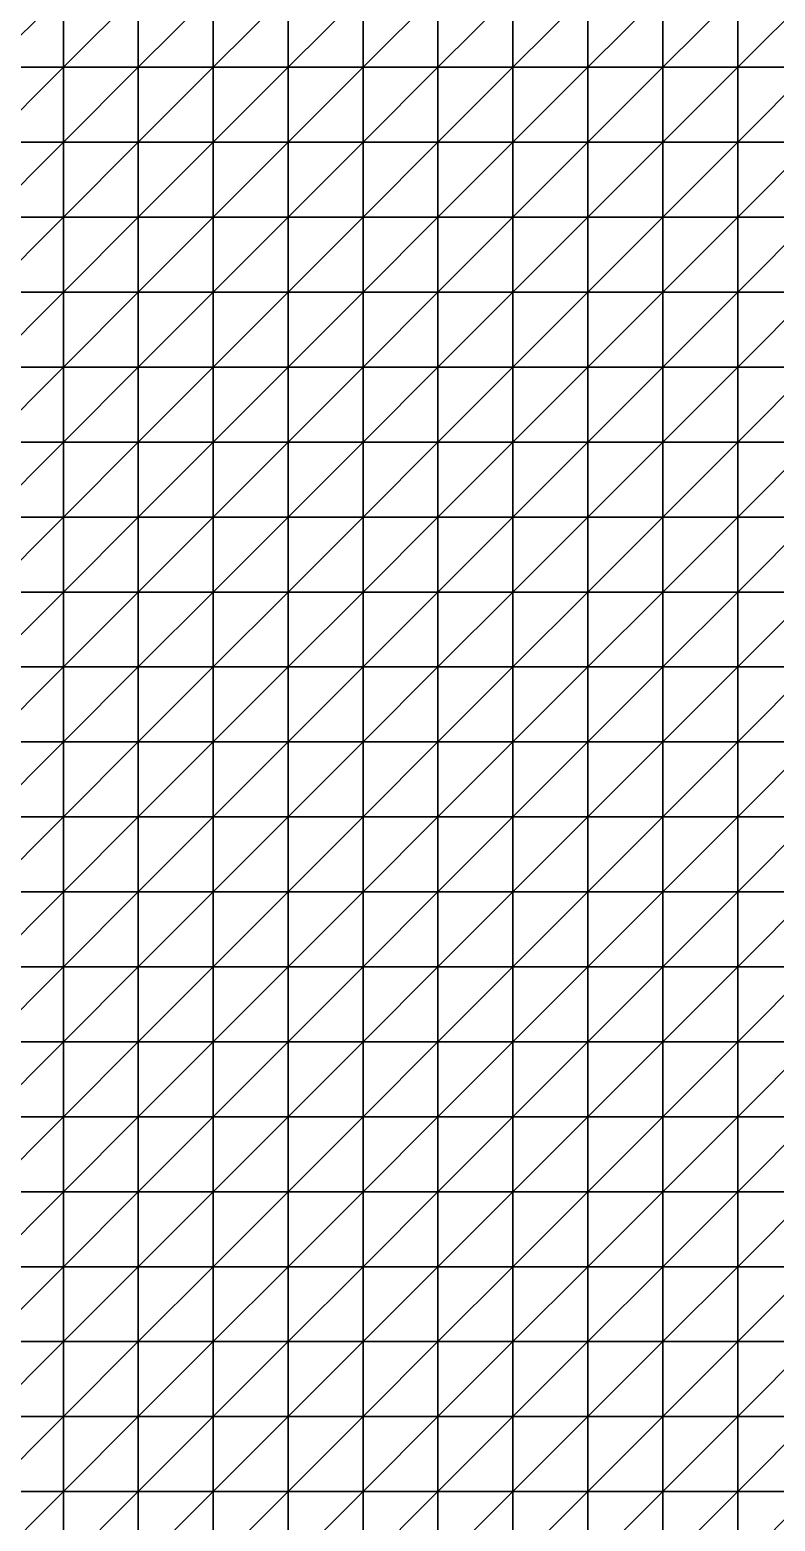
# Model space of a CAD drawing. Header units: metres. Extents: x 351000 to 353000, y 7455000 to 7457000.
# Drawn here: x 351738.8 to 351987.5, y 7455490.1 to 7455987.5 of the extents above; entities that cross this region are included whole.
import ezdxf

# ---------------------------------------------------------------- set-up
doc = ezdxf.new("R2010")
doc.units = ezdxf.units.M

msp = doc.modelspace()

# ---------------------------------------------------------------- linework, layer by layer
at = {"layer": 'TOPOGRAPHY'}
for points in [[(351725, 7455975, 1286.38), (351750, 7455975, 1287.55), (351750, 7456000, 1285.25)], [(351725, 7455975, 1286.38), (351750, 7456000, 1285.25), (351725, 7456000, 1283.4)], [(351750, 7455975, 1287.55), (351775, 7455975, 1288.66), (351775, 7456000, 1287.05)], [(351750, 7455975, 1287.55), (351775, 7456000, 1287.05), (351750, 7456000, 1285.25)], [(351775, 7455975, 1288.66), (351800, 7455975, 1289.74), (351800, 7456000, 1288.78)], [(351775, 7455975, 1288.66), (351800, 7456000, 1288.78), (351775, 7456000, 1287.05)], [(351800, 7455975, 1289.74), (351825, 7455975, 1290.85), (351825, 7456000, 1290.42)], [(351800, 7455975, 1289.74), (351825, 7456000, 1290.42), (351800, 7456000, 1288.78)], [(351825, 7455975, 1290.85), (351850, 7455975, 1291.98), (351850, 7456000, 1291.93)], [(351825, 7455975, 1290.85), (351850, 7456000, 1291.93), (351825, 7456000, 1290.42)], [(351850, 7455975, 1291.98), (351875, 7455975, 1293.12), (351875, 7456000, 1293.25)], [(351850, 7455975, 1291.98), (351875, 7456000, 1293.25), (351850, 7456000, 1291.93)], [(351875, 7455975, 1293.12), (351900, 7455975, 1294.25), (351900, 7456000, 1294.33)], [(351875, 7455975, 1293.12), (351900, 7456000, 1294.33), (351875, 7456000, 1293.25)], [(351900, 7455975, 1294.25), (351925, 7455975, 1295.33), (351925, 7456000, 1295.15)], [(351900, 7455975, 1294.25), (351925, 7456000, 1295.15), (351900, 7456000, 1294.33)], [(351925, 7455975, 1295.33), (351950, 7455975, 1296.33), (351950, 7456000, 1295.68)], [(351925, 7455975, 1295.33), (351950, 7456000, 1295.68), (351925, 7456000, 1295.15)], [(351950, 7455975, 1296.33), (351975, 7455975, 1297.24), (351975, 7456000, 1295.95)], [(351950, 7455975, 1296.33), (351975, 7456000, 1295.95), (351950, 7456000, 1295.68)], [(351975, 7455975, 1297.24), (352000, 7455975, 1298.04), (352000, 7456000, 1296.01)], [(351975, 7455975, 1297.24), (352000, 7456000, 1296.01), (351975, 7456000, 1295.95)], [(351725, 7455950, 1289.16), (351750, 7455950, 1289.57), (351750, 7455975, 1287.55)], [(351725, 7455950, 1289.16), (351750, 7455975, 1287.55), (351725, 7455975, 1286.38)], [(351750, 7455950, 1289.57), (351775, 7455950, 1289.94), (351775, 7455975, 1288.66)], [(351750, 7455950, 1289.57), (351775, 7455975, 1288.66), (351750, 7455975, 1287.55)], [(351775, 7455950, 1289.94), (351800, 7455950, 1290.38), (351800, 7455975, 1289.74)], [(351775, 7455950, 1289.94), (351800, 7455975, 1289.74), (351775, 7455975, 1288.66)], [(351800, 7455950, 1290.38), (351825, 7455950, 1290.99), (351825, 7455975, 1290.85)], [(351800, 7455950, 1290.38), (351825, 7455975, 1290.85), (351800, 7455975, 1289.74)], [(351825, 7455950, 1290.99), (351850, 7455950, 1291.83), (351850, 7455975, 1291.98)], [(351825, 7455950, 1290.99), (351850, 7455975, 1291.98), (351825, 7455975, 1290.85)], [(351850, 7455950, 1291.83), (351875, 7455950, 1292.92), (351875, 7455975, 1293.12)], [(351850, 7455950, 1291.83), (351875, 7455975, 1293.12), (351850, 7455975, 1291.98)], [(351875, 7455950, 1292.92), (351900, 7455950, 1294.26), (351900, 7455975, 1294.25)], [(351875, 7455950, 1292.92), (351900, 7455975, 1294.25), (351875, 7455975, 1293.12)], [(351900, 7455950, 1294.26), (351925, 7455950, 1295.8), (351925, 7455975, 1295.33)], [(351900, 7455950, 1294.26), (351925, 7455975, 1295.33), (351900, 7455975, 1294.25)], [(351925, 7455950, 1295.8), (351950, 7455950, 1297.48), (351950, 7455975, 1296.33)], [(351925, 7455950, 1295.8), (351950, 7455975, 1296.33), (351925, 7455975, 1295.33)], [(351950, 7455950, 1297.48), (351975, 7455950, 1299.24), (351975, 7455975, 1297.24)], [(351950, 7455950, 1297.48), (351975, 7455975, 1297.24), (351950, 7455975, 1296.33)], [(351975, 7455950, 1299.24), (352000, 7455950, 1301), (352000, 7455975, 1298.04)], [(351975, 7455950, 1299.24), (352000, 7455975, 1298.04), (351975, 7455975, 1297.24)], [(351725, 7455925, 1291.58), (351750, 7455925, 1291.31), (351750, 7455950, 1289.57)], [(351725, 7455925, 1291.58), (351750, 7455950, 1289.57), (351725, 7455950, 1289.16)], [(351750, 7455925, 1291.31), (351775, 7455925, 1291.04), (351775, 7455950, 1289.94)], [(351750, 7455925, 1291.31), (351775, 7455950, 1289.94), (351750, 7455950, 1289.57)], [(351775, 7455925, 1291.04), (351800, 7455925, 1290.95), (351800, 7455950, 1290.38)], [(351775, 7455925, 1291.04), (351800, 7455950, 1290.38), (351775, 7455950, 1289.94)], [(351800, 7455925, 1290.95), (351825, 7455925, 1291.2), (351825, 7455950, 1290.99)], [(351800, 7455925, 1290.95), (351825, 7455950, 1290.99), (351800, 7455950, 1290.38)], [(351825, 7455925, 1291.2), (351850, 7455925, 1291.89), (351850, 7455950, 1291.83)], [(351825, 7455925, 1291.2), (351850, 7455950, 1291.83), (351825, 7455950, 1290.99)], [(351850, 7455925, 1291.89), (351875, 7455925, 1293.07), (351875, 7455950, 1292.92)], [(351850, 7455925, 1291.89), (351875, 7455950, 1292.92), (351850, 7455950, 1291.83)], [(351875, 7455925, 1293.07), (351900, 7455925, 1294.75), (351900, 7455950, 1294.26)], [(351875, 7455925, 1293.07), (351900, 7455950, 1294.26), (351875, 7455950, 1292.92)], [(351900, 7455925, 1294.75), (351925, 7455925, 1296.86), (351925, 7455950, 1295.8)], [(351900, 7455925, 1294.75), (351925, 7455950, 1295.8), (351900, 7455950, 1294.26)], [(351925, 7455925, 1296.86), (351950, 7455925, 1299.31), (351950, 7455950, 1297.48)], [(351925, 7455925, 1296.86), (351950, 7455950, 1297.48), (351925, 7455950, 1295.8)], [(351950, 7455925, 1299.31), (351975, 7455925, 1301.97), (351975, 7455950, 1299.24)], [(351950, 7455925, 1299.31), (351975, 7455950, 1299.24), (351950, 7455950, 1297.48)], [(351975, 7455925, 1301.97), (352000, 7455925, 1304.71), (352000, 7455950, 1301)], [(351975, 7455925, 1301.97), (352000, 7455950, 1301), (351975, 7455950, 1299.24)], [(351725, 7455900, 1293.67), (351750, 7455900, 1292.92), (351750, 7455925, 1291.31)], [(351725, 7455900, 1293.67), (351750, 7455925, 1291.31), (351725, 7455925, 1291.58)], [(351750, 7455900, 1292.92), (351775, 7455900, 1292.23), (351775, 7455925, 1291.04)], [(351750, 7455900, 1292.92), (351775, 7455925, 1291.04), (351750, 7455925, 1291.31)], [(351775, 7455900, 1292.23), (351800, 7455900, 1291.83), (351800, 7455925, 1290.95)], [(351775, 7455900, 1292.23), (351800, 7455925, 1290.95), (351775, 7455925, 1291.04)], [(351800, 7455900, 1291.83), (351825, 7455900, 1291.89), (351825, 7455925, 1291.2)], [(351800, 7455900, 1291.83), (351825, 7455925, 1291.2), (351800, 7455925, 1290.95)], [(351825, 7455900, 1291.89), (351850, 7455900, 1292.57), (351850, 7455925, 1291.89)], [(351825, 7455900, 1291.89), (351850, 7455925, 1291.89), (351825, 7455925, 1291.2)], [(351850, 7455900, 1292.57), (351875, 7455900, 1293.93), (351875, 7455925, 1293.07)], [(351850, 7455900, 1292.57), (351875, 7455925, 1293.07), (351850, 7455925, 1291.89)], [(351875, 7455900, 1293.93), (351900, 7455900, 1295.96), (351900, 7455925, 1294.75)], [(351875, 7455900, 1293.93), (351900, 7455925, 1294.75), (351875, 7455925, 1293.07)], [(351900, 7455900, 1295.96), (351925, 7455900, 1298.62), (351925, 7455925, 1296.86)], [(351900, 7455900, 1295.96), (351925, 7455925, 1296.86), (351900, 7455925, 1294.75)], [(351925, 7455900, 1298.62), (351950, 7455900, 1301.75), (351950, 7455925, 1299.31)], [(351925, 7455900, 1298.62), (351950, 7455925, 1299.31), (351925, 7455925, 1296.86)], [(351950, 7455900, 1301.75), (351975, 7455900, 1305.2), (351975, 7455925, 1301.97)], [(351950, 7455900, 1301.75), (351975, 7455925, 1301.97), (351950, 7455925, 1299.31)], [(351975, 7455900, 1305.2), (352000, 7455900, 1308.76), (352000, 7455925, 1304.71)], [(351975, 7455900, 1305.2), (352000, 7455925, 1304.71), (351975, 7455925, 1301.97)], [(351725, 7455875, 1295.58), (351750, 7455875, 1294.65), (351750, 7455900, 1292.92)], [(351725, 7455875, 1295.58), (351750, 7455900, 1292.92), (351725, 7455900, 1293.67)], [(351750, 7455875, 1294.65), (351775, 7455875, 1293.82), (351775, 7455900, 1292.23)], [(351750, 7455875, 1294.65), (351775, 7455900, 1292.23), (351750, 7455900, 1292.92)], [(351775, 7455875, 1293.82), (351800, 7455875, 1293.32), (351800, 7455900, 1291.83)], [(351775, 7455875, 1293.82), (351800, 7455900, 1291.83), (351775, 7455900, 1292.23)], [(351800, 7455875, 1293.32), (351825, 7455875, 1293.37), (351825, 7455900, 1291.89)], [(351800, 7455875, 1293.32), (351825, 7455900, 1291.89), (351800, 7455900, 1291.83)], [(351825, 7455875, 1293.37), (351850, 7455875, 1294.1), (351850, 7455900, 1292.57)], [(351825, 7455875, 1293.37), (351850, 7455900, 1292.57), (351825, 7455900, 1291.89)], [(351850, 7455875, 1294.1), (351875, 7455875, 1295.62), (351875, 7455900, 1293.93)], [(351850, 7455875, 1294.1), (351875, 7455900, 1293.93), (351850, 7455900, 1292.57)], [(351875, 7455875, 1295.62), (351900, 7455875, 1297.92), (351900, 7455900, 1295.96)], [(351875, 7455875, 1295.62), (351900, 7455900, 1295.96), (351875, 7455900, 1293.93)], [(351900, 7455875, 1297.92), (351925, 7455875, 1300.93), (351925, 7455900, 1298.62)], [(351900, 7455875, 1297.92), (351925, 7455900, 1298.62), (351900, 7455900, 1295.96)], [(351925, 7455875, 1300.93), (351950, 7455875, 1304.5), (351950, 7455900, 1301.75)], [(351925, 7455875, 1300.93), (351950, 7455900, 1301.75), (351925, 7455900, 1298.62)], [(351950, 7455875, 1304.5), (351975, 7455875, 1308.44), (351975, 7455900, 1305.2)], [(351950, 7455875, 1304.5), (351975, 7455900, 1305.2), (351950, 7455900, 1301.75)], [(351975, 7455875, 1308.44), (352000, 7455875, 1312.5), (352000, 7455900, 1308.76)], [(351975, 7455875, 1308.44), (352000, 7455900, 1308.76), (351975, 7455900, 1305.2)], [(351725, 7455850, 1297.47), (351750, 7455850, 1296.68), (351750, 7455875, 1294.65)], [(351725, 7455850, 1297.47), (351750, 7455875, 1294.65), (351725, 7455875, 1295.58)], [(351750, 7455850, 1296.68), (351775, 7455850, 1295.97), (351775, 7455875, 1293.82)], [(351750, 7455850, 1296.68), (351775, 7455875, 1293.82), (351750, 7455875, 1294.65)], [(351775, 7455850, 1295.97), (351800, 7455850, 1295.56), (351800, 7455875, 1293.32)], [(351775, 7455850, 1295.97), (351800, 7455875, 1293.32), (351775, 7455875, 1293.82)], [(351800, 7455850, 1295.56), (351825, 7455850, 1295.68), (351825, 7455875, 1293.37)], [(351800, 7455850, 1295.56), (351825, 7455875, 1293.37), (351800, 7455875, 1293.32)], [(351825, 7455850, 1295.68), (351850, 7455850, 1296.46), (351850, 7455875, 1294.1)], [(351825, 7455850, 1295.68), (351850, 7455875, 1294.1), (351825, 7455875, 1293.37)], [(351850, 7455850, 1296.46), (351875, 7455850, 1298.02), (351875, 7455875, 1295.62)], [(351850, 7455850, 1296.46), (351875, 7455875, 1295.62), (351850, 7455875, 1294.1)], [(351875, 7455850, 1298.02), (351900, 7455850, 1300.35), (351900, 7455875, 1297.92)], [(351875, 7455850, 1298.02), (351900, 7455875, 1297.92), (351875, 7455875, 1295.62)], [(351900, 7455850, 1300.35), (351925, 7455850, 1303.4), (351925, 7455875, 1300.93)], [(351900, 7455850, 1300.35), (351925, 7455875, 1300.93), (351900, 7455875, 1297.92)], [(351925, 7455850, 1303.4), (351950, 7455850, 1307.04), (351950, 7455875, 1304.5)], [(351925, 7455850, 1303.4), (351950, 7455875, 1304.5), (351925, 7455875, 1300.93)], [(351950, 7455850, 1307.04), (351975, 7455850, 1311.06), (351975, 7455875, 1308.44)], [(351950, 7455850, 1307.04), (351975, 7455875, 1308.44), (351950, 7455875, 1304.5)], [(351975, 7455850, 1311.06), (352000, 7455850, 1315.22), (352000, 7455875, 1312.5)], [(351975, 7455850, 1311.06), (352000, 7455875, 1312.5), (351975, 7455875, 1308.44)], [(351725, 7455825, 1299.45), (351750, 7455825, 1299.04), (351750, 7455850, 1296.68)], [(351725, 7455825, 1299.45), (351750, 7455850, 1296.68), (351725, 7455850, 1297.47)], [(351750, 7455825, 1299.04), (351775, 7455825, 1298.63), (351775, 7455850, 1295.97)], [(351750, 7455825, 1299.04), (351775, 7455850, 1295.97), (351750, 7455850, 1296.68)], [(351775, 7455825, 1298.63), (351800, 7455825, 1298.42), (351800, 7455850, 1295.56)], [(351775, 7455825, 1298.63), (351800, 7455850, 1295.56), (351775, 7455850, 1295.97)], [(351800, 7455825, 1298.42), (351825, 7455825, 1298.6), (351825, 7455850, 1295.68)], [(351800, 7455825, 1298.42), (351825, 7455850, 1295.68), (351800, 7455850, 1295.56)], [(351825, 7455825, 1298.6), (351850, 7455825, 1299.33), (351850, 7455850, 1296.46)], [(351825, 7455825, 1298.6), (351850, 7455850, 1296.46), (351825, 7455850, 1295.68)], [(351850, 7455825, 1299.33), (351875, 7455825, 1300.71), (351875, 7455850, 1298.02)], [(351850, 7455825, 1299.33), (351875, 7455850, 1298.02), (351850, 7455850, 1296.46)], [(351875, 7455825, 1300.71), (351900, 7455825, 1302.77), (351900, 7455850, 1300.35)], [(351875, 7455825, 1300.71), (351900, 7455850, 1300.35), (351875, 7455850, 1298.02)], [(351900, 7455825, 1302.77), (351925, 7455825, 1305.5), (351925, 7455850, 1303.4)], [(351900, 7455825, 1302.77), (351925, 7455850, 1303.4), (351900, 7455850, 1300.35)], [(351925, 7455825, 1305.5), (351950, 7455825, 1308.79), (351950, 7455850, 1307.04)], [(351925, 7455825, 1305.5), (351950, 7455850, 1307.04), (351925, 7455850, 1303.4)], [(351950, 7455825, 1308.79), (351975, 7455825, 1312.47), (351975, 7455850, 1311.06)], [(351950, 7455825, 1308.79), (351975, 7455850, 1311.06), (351950, 7455850, 1307.04)], [(351975, 7455825, 1312.47), (352000, 7455825, 1316.32), (352000, 7455850, 1315.22)], [(351975, 7455825, 1312.47), (352000, 7455850, 1315.22), (351975, 7455850, 1311.06)], [(351725, 7455800, 1301.42), (351750, 7455800, 1301.52), (351750, 7455825, 1299.04)], [(351725, 7455800, 1301.42), (351750, 7455825, 1299.04), (351725, 7455825, 1299.45)], [(351750, 7455800, 1301.52), (351775, 7455800, 1301.48), (351775, 7455825, 1298.63)], [(351750, 7455800, 1301.52), (351775, 7455825, 1298.63), (351750, 7455825, 1299.04)], [(351775, 7455800, 1301.48), (351800, 7455800, 1301.46), (351800, 7455825, 1298.42)], [(351775, 7455800, 1301.48), (351800, 7455825, 1298.42), (351775, 7455825, 1298.63)], [(351800, 7455800, 1301.46), (351825, 7455800, 1301.63), (351825, 7455825, 1298.6)], [(351800, 7455800, 1301.46), (351825, 7455825, 1298.6), (351800, 7455825, 1298.42)], [(351825, 7455800, 1301.63), (351850, 7455800, 1302.13), (351850, 7455825, 1299.33)], [(351825, 7455800, 1301.63), (351850, 7455825, 1299.33), (351825, 7455825, 1298.6)], [(351850, 7455800, 1302.13), (351875, 7455800, 1303.1), (351875, 7455825, 1300.71)], [(351850, 7455800, 1302.13), (351875, 7455825, 1300.71), (351850, 7455825, 1299.33)], [(351875, 7455800, 1303.1), (351900, 7455800, 1304.61), (351900, 7455825, 1302.77)], [(351875, 7455800, 1303.1), (351900, 7455825, 1302.77), (351875, 7455825, 1300.71)], [(351900, 7455800, 1304.61), (351925, 7455800, 1306.67), (351925, 7455825, 1305.5)], [(351900, 7455800, 1304.61), (351925, 7455825, 1305.5), (351900, 7455825, 1302.77)], [(351925, 7455800, 1306.67), (351950, 7455800, 1309.25), (351950, 7455825, 1308.79)], [(351925, 7455800, 1306.67), (351950, 7455825, 1308.79), (351925, 7455825, 1305.5)], [(351950, 7455800, 1309.25), (351975, 7455800, 1312.24), (351975, 7455825, 1312.47)], [(351950, 7455800, 1309.25), (351975, 7455825, 1312.47), (351950, 7455825, 1308.79)], [(351975, 7455800, 1312.24), (352000, 7455800, 1315.48), (352000, 7455825, 1316.32)], [(351975, 7455800, 1312.24), (352000, 7455825, 1316.32), (351975, 7455825, 1312.47)], [(351725, 7455775, 1303.06), (351750, 7455775, 1303.67), (351750, 7455800, 1301.52)], [(351725, 7455775, 1303.06), (351750, 7455800, 1301.52), (351725, 7455800, 1301.42)], [(351750, 7455775, 1303.67), (351775, 7455775, 1303.96), (351775, 7455800, 1301.48)], [(351750, 7455775, 1303.67), (351775, 7455800, 1301.48), (351750, 7455800, 1301.52)], [(351775, 7455775, 1303.96), (351800, 7455775, 1304.05), (351800, 7455800, 1301.46)], [(351775, 7455775, 1303.96), (351800, 7455800, 1301.46), (351775, 7455800, 1301.48)], [(351800, 7455775, 1304.05), (351825, 7455775, 1304.09), (351825, 7455800, 1301.63)], [(351800, 7455775, 1304.05), (351825, 7455800, 1301.63), (351800, 7455800, 1301.46)], [(351825, 7455775, 1304.09), (351850, 7455775, 1304.22), (351850, 7455800, 1302.13)], [(351825, 7455775, 1304.09), (351850, 7455800, 1302.13), (351825, 7455800, 1301.63)], [(351850, 7455775, 1304.22), (351875, 7455775, 1304.59), (351875, 7455800, 1303.1)], [(351850, 7455775, 1304.22), (351875, 7455800, 1303.1), (351850, 7455800, 1302.13)], [(351875, 7455775, 1304.59), (351900, 7455775, 1305.33), (351900, 7455800, 1304.61)], [(351875, 7455775, 1304.59), (351900, 7455800, 1304.61), (351875, 7455800, 1303.1)], [(351900, 7455775, 1305.33), (351925, 7455775, 1306.51), (351925, 7455800, 1306.67)], [(351900, 7455775, 1305.33), (351925, 7455800, 1306.67), (351900, 7455800, 1304.61)], [(351925, 7455775, 1306.51), (351950, 7455775, 1308.16), (351950, 7455800, 1309.25)], [(351925, 7455775, 1306.51), (351950, 7455800, 1309.25), (351925, 7455800, 1306.67)], [(351950, 7455775, 1308.16), (351975, 7455775, 1310.27), (351975, 7455800, 1312.24)], [(351950, 7455775, 1308.16), (351975, 7455800, 1312.24), (351950, 7455800, 1309.25)], [(351975, 7455775, 1310.27), (352000, 7455775, 1312.76), (352000, 7455800, 1315.48)], [(351975, 7455775, 1310.27), (352000, 7455800, 1315.48), (351975, 7455800, 1312.24)], [(351725, 7455750, 1303.89), (351750, 7455750, 1304.88), (351750, 7455775, 1303.67)], [(351725, 7455750, 1303.89), (351750, 7455775, 1303.67), (351725, 7455775, 1303.06)], [(351750, 7455750, 1304.88), (351775, 7455750, 1305.38), (351775, 7455775, 1303.96)], [(351750, 7455750, 1304.88), (351775, 7455775, 1303.96), (351750, 7455775, 1303.67)], [(351775, 7455750, 1305.38), (351800, 7455750, 1305.48), (351800, 7455775, 1304.05)], [(351775, 7455750, 1305.38), (351800, 7455775, 1304.05), (351775, 7455775, 1303.96)], [(351800, 7455750, 1305.48), (351825, 7455750, 1305.3), (351825, 7455775, 1304.09)], [(351800, 7455750, 1305.48), (351825, 7455775, 1304.09), (351800, 7455775, 1304.05)], [(351825, 7455750, 1305.3), (351850, 7455750, 1304.98), (351850, 7455775, 1304.22)], [(351825, 7455750, 1305.3), (351850, 7455775, 1304.22), (351825, 7455775, 1304.09)], [(351850, 7455750, 1304.98), (351875, 7455750, 1304.7), (351875, 7455775, 1304.59)], [(351850, 7455750, 1304.98), (351875, 7455775, 1304.59), (351850, 7455775, 1304.22)], [(351875, 7455750, 1304.7), (351900, 7455750, 1304.62), (351900, 7455775, 1305.33)], [(351875, 7455750, 1304.7), (351900, 7455775, 1305.33), (351875, 7455775, 1304.59)], [(351900, 7455750, 1304.62), (351925, 7455750, 1304.89), (351925, 7455775, 1306.51)], [(351900, 7455750, 1304.62), (351925, 7455775, 1306.51), (351900, 7455775, 1305.33)], [(351925, 7455750, 1304.89), (351950, 7455750, 1305.61), (351950, 7455775, 1308.16)], [(351925, 7455750, 1304.89), (351950, 7455775, 1308.16), (351925, 7455775, 1306.51)], [(351950, 7455750, 1305.61), (351975, 7455750, 1306.84), (351975, 7455775, 1310.27)], [(351950, 7455750, 1305.61), (351975, 7455775, 1310.27), (351950, 7455775, 1308.16)], [(351975, 7455750, 1306.84), (352000, 7455750, 1308.59), (352000, 7455775, 1312.76)], [(351975, 7455750, 1306.84), (352000, 7455775, 1312.76), (351975, 7455775, 1310.27)], [(351725, 7455725, 1303.37), (351750, 7455725, 1304.54), (351750, 7455750, 1304.88)], [(351725, 7455725, 1303.37), (351750, 7455750, 1304.88), (351725, 7455750, 1303.89)], [(351750, 7455725, 1304.54), (351775, 7455725, 1305.12), (351775, 7455750, 1305.38)], [(351750, 7455725, 1304.54), (351775, 7455750, 1305.38), (351750, 7455750, 1304.88)], [(351775, 7455725, 1305.12), (351800, 7455725, 1305.16), (351800, 7455750, 1305.48)], [(351775, 7455725, 1305.12), (351800, 7455750, 1305.48), (351775, 7455750, 1305.38)], [(351800, 7455725, 1305.16), (351825, 7455725, 1304.76), (351825, 7455750, 1305.3)], [(351800, 7455725, 1305.16), (351825, 7455750, 1305.3), (351800, 7455750, 1305.48)], [(351825, 7455725, 1304.76), (351850, 7455725, 1304.05), (351850, 7455750, 1304.98)], [(351825, 7455725, 1304.76), (351850, 7455750, 1304.98), (351825, 7455750, 1305.3)], [(351850, 7455725, 1304.05), (351875, 7455725, 1303.23), (351875, 7455750, 1304.7)], [(351850, 7455725, 1304.05), (351875, 7455750, 1304.7), (351850, 7455750, 1304.98)], [(351875, 7455725, 1303.23), (351900, 7455725, 1302.49), (351900, 7455750, 1304.62)], [(351875, 7455725, 1303.23), (351900, 7455750, 1304.62), (351875, 7455750, 1304.7)], [(351900, 7455725, 1302.49), (351925, 7455725, 1302.02), (351925, 7455750, 1304.89)], [(351900, 7455725, 1302.49), (351925, 7455750, 1304.89), (351900, 7455750, 1304.62)], [(351925, 7455725, 1302.02), (351950, 7455725, 1301.99), (351950, 7455750, 1305.61)], [(351925, 7455725, 1302.02), (351950, 7455750, 1305.61), (351925, 7455750, 1304.89)], [(351950, 7455725, 1301.99), (351975, 7455725, 1302.54), (351975, 7455750, 1306.84)], [(351950, 7455725, 1301.99), (351975, 7455750, 1306.84), (351950, 7455750, 1305.61)], [(351975, 7455725, 1302.54), (352000, 7455725, 1303.73), (352000, 7455750, 1308.59)], [(351975, 7455725, 1302.54), (352000, 7455750, 1308.59), (351975, 7455750, 1306.84)], [(351725, 7455700, 1301.06), (351750, 7455700, 1302.23), (351750, 7455725, 1304.54)], [(351725, 7455700, 1301.06), (351750, 7455725, 1304.54), (351725, 7455725, 1303.37)], [(351750, 7455700, 1302.23), (351775, 7455700, 1302.8), (351775, 7455725, 1305.12)], [(351750, 7455700, 1302.23), (351775, 7455725, 1305.12), (351750, 7455725, 1304.54)], [(351775, 7455700, 1302.8), (351800, 7455700, 1302.79), (351800, 7455725, 1305.16)], [(351775, 7455700, 1302.8), (351800, 7455725, 1305.16), (351775, 7455725, 1305.12)], [(351800, 7455700, 1302.79), (351825, 7455700, 1302.27), (351825, 7455725, 1304.76)], [(351800, 7455700, 1302.79), (351825, 7455725, 1304.76), (351800, 7455725, 1305.16)], [(351825, 7455700, 1302.27), (351850, 7455700, 1301.39), (351850, 7455725, 1304.05)], [(351825, 7455700, 1302.27), (351850, 7455725, 1304.05), (351825, 7455725, 1304.76)], [(351850, 7455700, 1301.39), (351875, 7455700, 1300.31), (351875, 7455725, 1303.23)], [(351850, 7455700, 1301.39), (351875, 7455725, 1303.23), (351850, 7455725, 1304.05)], [(351875, 7455700, 1300.31), (351900, 7455700, 1299.23), (351900, 7455725, 1302.49)], [(351875, 7455700, 1300.31), (351900, 7455725, 1302.49), (351875, 7455725, 1303.23)], [(351900, 7455700, 1299.23), (351925, 7455700, 1298.39), (351925, 7455725, 1302.02)], [(351900, 7455700, 1299.23), (351925, 7455725, 1302.02), (351900, 7455725, 1302.49)], [(351925, 7455700, 1298.39), (351950, 7455700, 1297.97), (351950, 7455725, 1301.99)], [(351925, 7455700, 1298.39), (351950, 7455725, 1301.99), (351925, 7455725, 1302.02)], [(351950, 7455700, 1297.97), (351975, 7455700, 1298.14), (351975, 7455725, 1302.54)], [(351950, 7455700, 1297.97), (351975, 7455725, 1302.54), (351950, 7455725, 1301.99)], [(351975, 7455700, 1298.14), (352000, 7455700, 1299.04), (352000, 7455725, 1303.73)], [(351975, 7455700, 1298.14), (352000, 7455725, 1303.73), (351975, 7455725, 1302.54)], [(351725, 7455675, 1296.76), (351750, 7455675, 1297.81), (351750, 7455700, 1302.23)], [(351725, 7455675, 1296.76), (351750, 7455700, 1302.23), (351725, 7455700, 1301.06)], [(351750, 7455675, 1297.81), (351775, 7455675, 1298.36), (351775, 7455700, 1302.8)], [(351750, 7455675, 1297.81), (351775, 7455700, 1302.8), (351750, 7455700, 1302.23)], [(351775, 7455675, 1298.36), (351800, 7455675, 1298.42), (351800, 7455700, 1302.79)], [(351775, 7455675, 1298.36), (351800, 7455700, 1302.79), (351775, 7455700, 1302.8)], [(351800, 7455675, 1298.42), (351825, 7455675, 1298.03), (351825, 7455700, 1302.27)], [(351800, 7455675, 1298.42), (351825, 7455700, 1302.27), (351800, 7455700, 1302.79)], [(351825, 7455675, 1298.03), (351850, 7455675, 1297.3), (351850, 7455700, 1301.39)], [(351825, 7455675, 1298.03), (351850, 7455700, 1301.39), (351825, 7455700, 1302.27)], [(351850, 7455675, 1297.3), (351875, 7455675, 1296.37), (351875, 7455700, 1300.31)], [(351850, 7455675, 1297.3), (351875, 7455700, 1300.31), (351850, 7455700, 1301.39)], [(351875, 7455675, 1296.37), (351900, 7455675, 1295.42), (351900, 7455700, 1299.23)], [(351875, 7455675, 1296.37), (351900, 7455700, 1299.23), (351875, 7455700, 1300.31)], [(351900, 7455675, 1295.42), (351925, 7455675, 1294.66), (351925, 7455700, 1298.39)], [(351900, 7455675, 1295.42), (351925, 7455700, 1298.39), (351900, 7455700, 1299.23)], [(351925, 7455675, 1294.66), (351950, 7455675, 1294.27), (351950, 7455700, 1297.97)], [(351925, 7455675, 1294.66), (351950, 7455700, 1297.97), (351925, 7455700, 1298.39)], [(351950, 7455675, 1294.27), (351975, 7455675, 1294.45), (351975, 7455700, 1298.14)], [(351950, 7455675, 1294.27), (351975, 7455700, 1298.14), (351950, 7455700, 1297.97)], [(351975, 7455675, 1294.45), (352000, 7455675, 1295.33), (352000, 7455700, 1299.04)], [(351975, 7455675, 1294.45), (352000, 7455700, 1299.04), (351975, 7455700, 1298.14)], [(351725, 7455650, 1290.65), (351750, 7455650, 1291.55), (351750, 7455675, 1297.81)], [(351725, 7455650, 1290.65), (351750, 7455675, 1297.81), (351725, 7455675, 1296.76)], [(351750, 7455650, 1291.55), (351775, 7455650, 1292.18), (351775, 7455675, 1298.36)], [(351750, 7455650, 1291.55), (351775, 7455675, 1298.36), (351750, 7455675, 1297.81)], [(351775, 7455650, 1292.18), (351800, 7455650, 1292.52), (351800, 7455675, 1298.42)], [(351775, 7455650, 1292.18), (351800, 7455675, 1298.42), (351775, 7455675, 1298.36)], [(351800, 7455650, 1292.52), (351825, 7455650, 1292.57), (351825, 7455675, 1298.03)], [(351800, 7455650, 1292.52), (351825, 7455675, 1298.03), (351800, 7455675, 1298.42)], [(351825, 7455650, 1292.57), (351850, 7455650, 1292.39), (351850, 7455675, 1297.3)], [(351825, 7455650, 1292.57), (351850, 7455675, 1297.3), (351825, 7455675, 1298.03)], [(351850, 7455650, 1292.39), (351875, 7455650, 1292.06), (351875, 7455675, 1296.37)], [(351850, 7455650, 1292.39), (351875, 7455675, 1296.37), (351850, 7455675, 1297.3)], [(351875, 7455650, 1292.06), (351900, 7455650, 1291.71), (351900, 7455675, 1295.42)], [(351875, 7455650, 1292.06), (351900, 7455675, 1295.42), (351875, 7455675, 1296.37)], [(351900, 7455650, 1291.71), (351925, 7455650, 1291.49), (351925, 7455675, 1294.66)], [(351900, 7455650, 1291.71), (351925, 7455675, 1294.66), (351900, 7455675, 1295.42)], [(351925, 7455650, 1291.49), (351950, 7455650, 1291.56), (351950, 7455675, 1294.27)], [(351925, 7455650, 1291.49), (351950, 7455675, 1294.27), (351925, 7455675, 1294.66)], [(351950, 7455650, 1291.56), (351975, 7455650, 1292.06), (351975, 7455675, 1294.45)], [(351950, 7455650, 1291.56), (351975, 7455675, 1294.45), (351950, 7455675, 1294.27)], [(351975, 7455650, 1292.06), (352000, 7455650, 1293.14), (352000, 7455675, 1295.33)], [(351975, 7455650, 1292.06), (352000, 7455675, 1295.33), (351975, 7455675, 1294.45)], [(351725, 7455625, 1283.3), (351750, 7455625, 1284.13), (351750, 7455650, 1291.55)], [(351725, 7455625, 1283.3), (351750, 7455650, 1291.55), (351725, 7455650, 1290.65)], [(351750, 7455625, 1284.13), (351775, 7455625, 1284.98), (351775, 7455650, 1292.18)], [(351750, 7455625, 1284.13), (351775, 7455650, 1292.18), (351750, 7455650, 1291.55)], [(351775, 7455625, 1284.98), (351800, 7455625, 1285.83), (351800, 7455650, 1292.52)], [(351775, 7455625, 1284.98), (351800, 7455650, 1292.52), (351775, 7455650, 1292.18)], [(351800, 7455625, 1285.83), (351825, 7455625, 1286.63), (351825, 7455650, 1292.57)], [(351800, 7455625, 1285.83), (351825, 7455650, 1292.57), (351800, 7455650, 1292.52)], [(351825, 7455625, 1286.63), (351850, 7455625, 1287.36), (351850, 7455650, 1292.39)], [(351825, 7455625, 1286.63), (351850, 7455650, 1292.39), (351825, 7455650, 1292.57)], [(351850, 7455625, 1287.36), (351875, 7455625, 1288.03), (351875, 7455650, 1292.06)], [(351850, 7455625, 1287.36), (351875, 7455650, 1292.06), (351850, 7455650, 1292.39)], [(351875, 7455625, 1288.03), (351900, 7455625, 1288.68), (351900, 7455650, 1291.71)], [(351875, 7455625, 1288.03), (351900, 7455650, 1291.71), (351875, 7455650, 1292.06)], [(351900, 7455625, 1288.68), (351925, 7455625, 1289.37), (351925, 7455650, 1291.49)], [(351900, 7455625, 1288.68), (351925, 7455650, 1291.49), (351900, 7455650, 1291.71)], [(351925, 7455625, 1289.37), (351950, 7455625, 1290.2), (351950, 7455650, 1291.56)], [(351925, 7455625, 1289.37), (351950, 7455650, 1291.56), (351925, 7455650, 1291.49)], [(351950, 7455625, 1290.2), (351975, 7455625, 1291.25), (351975, 7455650, 1292.06)], [(351950, 7455625, 1290.2), (351975, 7455650, 1292.06), (351950, 7455650, 1291.56)], [(351975, 7455625, 1291.25), (352000, 7455625, 1292.63), (352000, 7455650, 1293.14)], [(351975, 7455625, 1291.25), (352000, 7455650, 1293.14), (351975, 7455650, 1292.06)], [(351725, 7455600, 1275.57), (351750, 7455600, 1276.45), (351750, 7455625, 1284.13)], [(351725, 7455600, 1275.57), (351750, 7455625, 1284.13), (351725, 7455625, 1283.3)], [(351750, 7455600, 1276.45), (351775, 7455600, 1277.7), (351775, 7455625, 1284.98)], [(351750, 7455600, 1276.45), (351775, 7455625, 1284.98), (351750, 7455625, 1284.13)], [(351775, 7455600, 1277.7), (351800, 7455600, 1279.25), (351800, 7455625, 1285.83)], [(351775, 7455600, 1277.7), (351800, 7455625, 1285.83), (351775, 7455625, 1284.98)], [(351800, 7455600, 1279.25), (351825, 7455600, 1281.01), (351825, 7455625, 1286.63)], [(351800, 7455600, 1279.25), (351825, 7455625, 1286.63), (351800, 7455625, 1285.83)], [(351825, 7455600, 1281.01), (351850, 7455600, 1282.9), (351850, 7455625, 1287.36)], [(351825, 7455600, 1281.01), (351850, 7455625, 1287.36), (351825, 7455625, 1286.63)], [(351850, 7455600, 1282.9), (351875, 7455600, 1284.81), (351875, 7455625, 1288.03)], [(351850, 7455600, 1282.9), (351875, 7455625, 1288.03), (351850, 7455625, 1287.36)], [(351875, 7455600, 1284.81), (351900, 7455600, 1286.69), (351900, 7455625, 1288.68)], [(351875, 7455600, 1284.81), (351900, 7455625, 1288.68), (351875, 7455625, 1288.03)], [(351900, 7455600, 1286.69), (351925, 7455600, 1288.48), (351925, 7455625, 1289.37)], [(351900, 7455600, 1286.69), (351925, 7455625, 1289.37), (351900, 7455625, 1288.68)], [(351925, 7455600, 1288.48), (351950, 7455600, 1290.21), (351950, 7455625, 1290.2)], [(351925, 7455600, 1288.48), (351950, 7455625, 1290.2), (351925, 7455625, 1289.37)], [(351950, 7455600, 1290.21), (351975, 7455600, 1291.88), (351975, 7455625, 1291.25)], [(351950, 7455600, 1290.21), (351975, 7455625, 1291.25), (351950, 7455625, 1290.2)], [(351975, 7455600, 1291.88), (352000, 7455600, 1293.56), (352000, 7455625, 1292.63)], [(351975, 7455600, 1291.88), (352000, 7455625, 1292.63), (351975, 7455625, 1291.25)], [(351725, 7455575, 1268.46), (351750, 7455575, 1269.52), (351750, 7455600, 1276.45)], [(351725, 7455575, 1268.46), (351750, 7455600, 1276.45), (351725, 7455600, 1275.57)], [(351750, 7455575, 1269.52), (351775, 7455575, 1271.26), (351775, 7455600, 1277.7)], [(351750, 7455575, 1269.52), (351775, 7455600, 1277.7), (351750, 7455600, 1276.45)], [(351775, 7455575, 1271.26), (351800, 7455575, 1273.6), (351800, 7455600, 1279.25)], [(351775, 7455575, 1271.26), (351800, 7455600, 1279.25), (351775, 7455600, 1277.7)], [(351800, 7455575, 1273.6), (351825, 7455575, 1276.39), (351825, 7455600, 1281.01)], [(351800, 7455575, 1273.6), (351825, 7455600, 1281.01), (351800, 7455600, 1279.25)], [(351825, 7455575, 1276.39), (351850, 7455575, 1279.47), (351850, 7455600, 1282.9)], [(351825, 7455575, 1276.39), (351850, 7455600, 1282.9), (351825, 7455600, 1281.01)], [(351850, 7455575, 1279.47), (351875, 7455575, 1282.65), (351875, 7455600, 1284.81)], [(351850, 7455575, 1279.47), (351875, 7455600, 1284.81), (351850, 7455600, 1282.9)], [(351875, 7455575, 1282.65), (351900, 7455575, 1285.76), (351900, 7455600, 1286.69)], [(351875, 7455575, 1282.65), (351900, 7455600, 1286.69), (351875, 7455600, 1284.81)], [(351900, 7455575, 1285.76), (351925, 7455575, 1288.66), (351925, 7455600, 1288.48)], [(351900, 7455575, 1285.76), (351925, 7455600, 1288.48), (351900, 7455600, 1286.69)], [(351925, 7455575, 1288.66), (351950, 7455575, 1291.25), (351950, 7455600, 1290.21)], [(351925, 7455575, 1288.66), (351950, 7455600, 1290.21), (351925, 7455600, 1288.48)], [(351950, 7455575, 1291.25), (351975, 7455575, 1293.49), (351975, 7455600, 1291.88)], [(351950, 7455575, 1291.25), (351975, 7455600, 1291.88), (351950, 7455600, 1290.21)], [(351975, 7455575, 1293.49), (352000, 7455575, 1295.38), (352000, 7455600, 1293.56)], [(351975, 7455575, 1293.49), (352000, 7455600, 1293.56), (351975, 7455600, 1291.88)], [(351725, 7455550, 1262.91), (351750, 7455550, 1264.21), (351750, 7455575, 1269.52)], [(351725, 7455550, 1262.91), (351750, 7455575, 1269.52), (351725, 7455575, 1268.46)], [(351750, 7455550, 1264.21), (351775, 7455550, 1266.43), (351775, 7455575, 1271.26)], [(351750, 7455550, 1264.21), (351775, 7455575, 1271.26), (351750, 7455575, 1269.52)], [(351775, 7455550, 1266.43), (351800, 7455550, 1269.48), (351800, 7455575, 1273.6)], [(351775, 7455550, 1266.43), (351800, 7455575, 1273.6), (351775, 7455575, 1271.26)], [(351800, 7455550, 1269.48), (351825, 7455550, 1273.16), (351825, 7455575, 1276.39)], [(351800, 7455550, 1269.48), (351825, 7455575, 1276.39), (351800, 7455575, 1273.6)], [(351825, 7455550, 1273.16), (351850, 7455550, 1277.26), (351850, 7455575, 1279.47)], [(351825, 7455550, 1273.16), (351850, 7455575, 1279.47), (351825, 7455575, 1276.39)], [(351850, 7455550, 1277.26), (351875, 7455550, 1281.51), (351875, 7455575, 1282.65)], [(351850, 7455550, 1277.26), (351875, 7455575, 1282.65), (351850, 7455575, 1279.47)], [(351875, 7455550, 1281.51), (351900, 7455550, 1285.65), (351900, 7455575, 1285.76)], [(351875, 7455550, 1281.51), (351900, 7455575, 1285.76), (351875, 7455575, 1282.65)], [(351900, 7455550, 1285.65), (351925, 7455550, 1289.46), (351925, 7455575, 1288.66)], [(351900, 7455550, 1285.65), (351925, 7455575, 1288.66), (351900, 7455575, 1285.76)], [(351925, 7455550, 1289.46), (351950, 7455550, 1292.75), (351950, 7455575, 1291.25)], [(351925, 7455550, 1289.46), (351950, 7455575, 1291.25), (351925, 7455575, 1288.66)], [(351950, 7455550, 1292.75), (351975, 7455550, 1295.4), (351975, 7455575, 1293.49)], [(351950, 7455550, 1292.75), (351975, 7455575, 1293.49), (351950, 7455575, 1291.25)], [(351975, 7455550, 1295.4), (352000, 7455550, 1297.39), (352000, 7455575, 1295.38)], [(351975, 7455550, 1295.4), (352000, 7455575, 1295.38), (351975, 7455575, 1293.49)], [(351725, 7455525, 1259.58), (351750, 7455525, 1261.09), (351750, 7455550, 1264.21)], [(351725, 7455525, 1259.58), (351750, 7455550, 1264.21), (351725, 7455550, 1262.91)], [(351750, 7455525, 1261.09), (351775, 7455525, 1263.64), (351775, 7455550, 1266.43)], [(351750, 7455525, 1261.09), (351775, 7455550, 1266.43), (351750, 7455550, 1264.21)], [(351775, 7455525, 1263.64), (351800, 7455525, 1267.13), (351800, 7455550, 1269.48)], [(351775, 7455525, 1263.64), (351800, 7455550, 1269.48), (351775, 7455550, 1266.43)], [(351800, 7455525, 1267.13), (351825, 7455525, 1271.38), (351825, 7455550, 1273.16)], [(351800, 7455525, 1267.13), (351825, 7455550, 1273.16), (351800, 7455550, 1269.48)], [(351825, 7455525, 1271.38), (351850, 7455525, 1276.12), (351850, 7455550, 1277.26)], [(351825, 7455525, 1271.38), (351850, 7455550, 1277.26), (351825, 7455550, 1273.16)], [(351850, 7455525, 1276.12), (351875, 7455525, 1281.05), (351875, 7455550, 1281.51)], [(351850, 7455525, 1276.12), (351875, 7455550, 1281.51), (351850, 7455550, 1277.26)], [(351875, 7455525, 1281.05), (351900, 7455525, 1285.86), (351900, 7455550, 1285.65)], [(351875, 7455525, 1281.05), (351900, 7455550, 1285.65), (351875, 7455550, 1281.51)], [(351900, 7455525, 1285.86), (351925, 7455525, 1290.26), (351925, 7455550, 1289.46)], [(351900, 7455525, 1285.86), (351925, 7455550, 1289.46), (351900, 7455550, 1285.65)], [(351925, 7455525, 1290.26), (351950, 7455525, 1294), (351950, 7455550, 1292.75)], [(351925, 7455525, 1290.26), (351950, 7455550, 1292.75), (351925, 7455550, 1289.46)], [(351950, 7455525, 1294), (351975, 7455525, 1296.91), (351975, 7455550, 1295.4)], [(351950, 7455525, 1294), (351975, 7455550, 1295.4), (351950, 7455550, 1292.75)], [(351975, 7455525, 1296.91), (352000, 7455525, 1298.9), (352000, 7455550, 1297.39)], [(351975, 7455525, 1296.91), (352000, 7455550, 1297.39), (351975, 7455550, 1295.4)], [(351725, 7455500, 1258.76), (351750, 7455500, 1260.31), (351750, 7455525, 1261.09)], [(351725, 7455500, 1258.76), (351750, 7455525, 1261.09), (351725, 7455525, 1259.58)], [(351750, 7455500, 1260.31), (351775, 7455500, 1262.91), (351775, 7455525, 1263.64)], [(351750, 7455500, 1260.31), (351775, 7455525, 1263.64), (351750, 7455525, 1261.09)], [(351775, 7455500, 1262.91), (351800, 7455500, 1266.46), (351800, 7455525, 1267.13)], [(351775, 7455500, 1262.91), (351800, 7455525, 1267.13), (351775, 7455525, 1263.64)], [(351800, 7455500, 1266.46), (351825, 7455500, 1270.81), (351825, 7455525, 1271.38)], [(351800, 7455500, 1266.46), (351825, 7455525, 1271.38), (351800, 7455525, 1267.13)], [(351825, 7455500, 1270.81), (351850, 7455500, 1275.7), (351850, 7455525, 1276.12)], [(351825, 7455500, 1270.81), (351850, 7455525, 1276.12), (351825, 7455525, 1271.38)], [(351850, 7455500, 1275.7), (351875, 7455500, 1280.83), (351875, 7455525, 1281.05)], [(351850, 7455500, 1275.7), (351875, 7455525, 1281.05), (351850, 7455525, 1276.12)], [(351875, 7455500, 1280.83), (351900, 7455500, 1285.87), (351900, 7455525, 1285.86)], [(351875, 7455500, 1280.83), (351900, 7455525, 1285.86), (351875, 7455525, 1281.05)], [(351900, 7455500, 1285.87), (351925, 7455500, 1290.5), (351925, 7455525, 1290.26)], [(351900, 7455500, 1285.87), (351925, 7455525, 1290.26), (351900, 7455525, 1285.86)], [(351925, 7455500, 1290.5), (351950, 7455500, 1294.43), (351950, 7455525, 1294)], [(351925, 7455500, 1290.5), (351950, 7455525, 1294), (351925, 7455525, 1290.26)], [(351950, 7455500, 1294.43), (351975, 7455500, 1297.45), (351975, 7455525, 1296.91)], [(351950, 7455500, 1294.43), (351975, 7455525, 1296.91), (351950, 7455525, 1294)], [(351975, 7455500, 1297.45), (352000, 7455500, 1299.45), (352000, 7455525, 1298.9)], [(351975, 7455500, 1297.45), (352000, 7455525, 1298.9), (351975, 7455525, 1296.91)], [(351725, 7455475, 1260.24), (351750, 7455475, 1261.61), (351750, 7455500, 1260.31)], [(351725, 7455475, 1260.24), (351750, 7455500, 1260.31), (351725, 7455500, 1258.76)], [(351750, 7455475, 1261.61), (351775, 7455475, 1263.9), (351775, 7455500, 1262.91)], [(351750, 7455475, 1261.61), (351775, 7455500, 1262.91), (351750, 7455500, 1260.31)], [(351775, 7455475, 1263.9), (351800, 7455475, 1267.08), (351800, 7455500, 1266.46)], [(351775, 7455475, 1263.9), (351800, 7455500, 1266.46), (351775, 7455500, 1262.91)], [(351800, 7455475, 1267.08), (351825, 7455475, 1271.04), (351825, 7455500, 1270.81)], [(351800, 7455475, 1267.08), (351825, 7455500, 1270.81), (351800, 7455500, 1266.46)], [(351825, 7455475, 1271.04), (351850, 7455475, 1275.57), (351850, 7455500, 1275.7)], [(351825, 7455475, 1271.04), (351850, 7455500, 1275.7), (351825, 7455500, 1270.81)], [(351850, 7455475, 1275.57), (351875, 7455475, 1280.41), (351875, 7455500, 1280.83)], [(351850, 7455475, 1275.57), (351875, 7455500, 1280.83), (351850, 7455500, 1275.7)], [(351875, 7455475, 1280.41), (351900, 7455475, 1285.26), (351900, 7455500, 1285.87)], [(351875, 7455475, 1280.41), (351900, 7455500, 1285.87), (351875, 7455500, 1280.83)], [(351900, 7455475, 1285.26), (351925, 7455475, 1289.78), (351925, 7455500, 1290.5)], [(351900, 7455475, 1285.26), (351925, 7455500, 1290.5), (351900, 7455500, 1285.87)], [(351925, 7455475, 1289.78), (351950, 7455475, 1293.7), (351950, 7455500, 1294.43)], [(351925, 7455475, 1289.78), (351950, 7455500, 1294.43), (351925, 7455500, 1290.5)], [(351950, 7455475, 1293.7), (351975, 7455475, 1296.78), (351975, 7455500, 1297.45)], [(351950, 7455475, 1293.7), (351975, 7455500, 1297.45), (351950, 7455500, 1294.43)], [(351975, 7455475, 1296.78), (352000, 7455475, 1298.85), (352000, 7455500, 1299.45)], [(351975, 7455475, 1296.78), (352000, 7455500, 1299.45), (351975, 7455500, 1297.45)]]:
    msp.add_3dface(points, dxfattribs=at)

doc.saveas('drawing.dxf')
